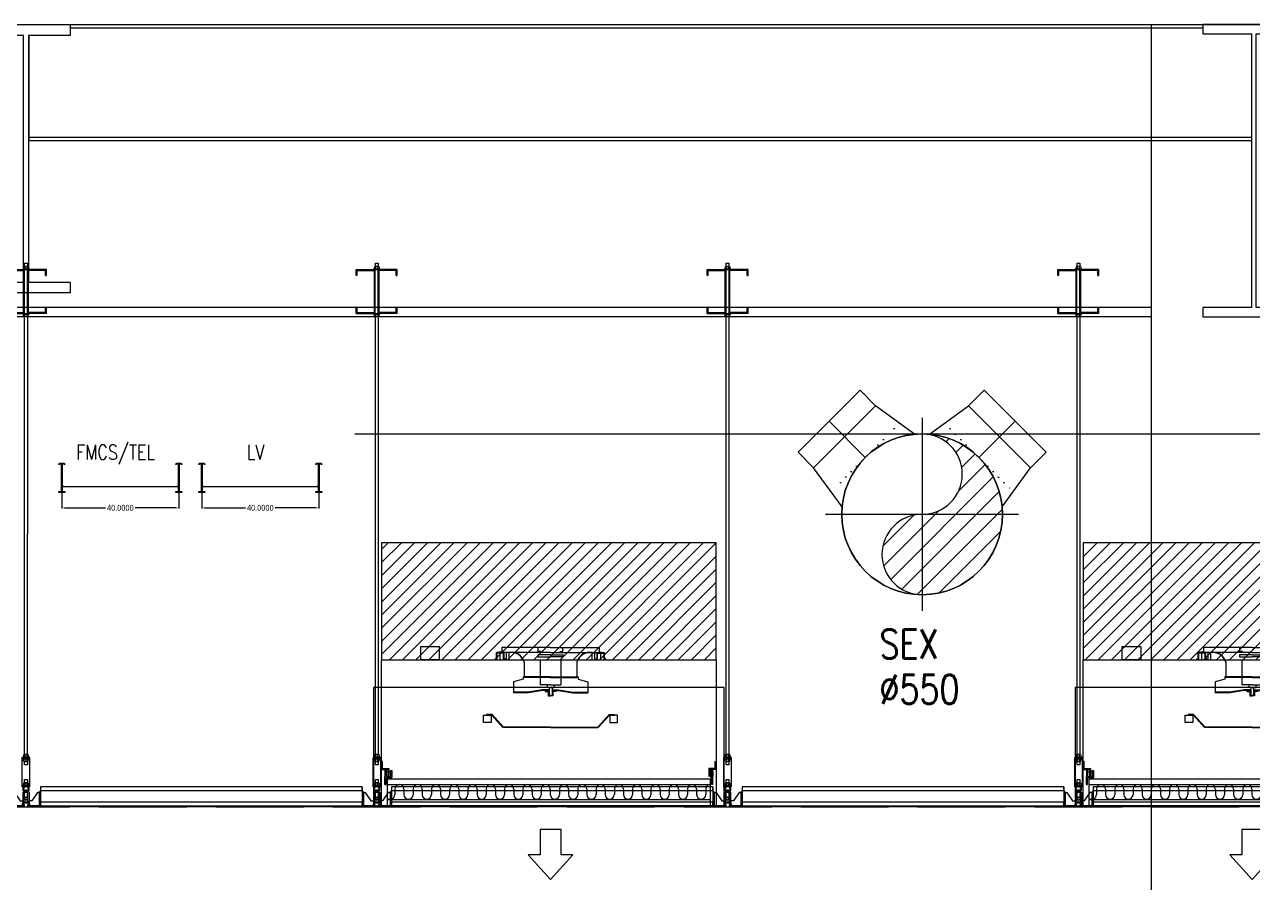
# Model space of a CAD drawing. Extents: x -3080 to 28500, y -1326 to 31609.
# Drawn here: x 6419.5 to 6839.5, y 27059.9 to 27353.3 of the extents above; entities that cross this region are included whole.
import ezdxf
from ezdxf.enums import TextEntityAlignment as Align
from ezdxf.xclip import XClip

# ---------------------------------------------------------------- set-up
doc = ezdxf.new("R2010")
doc.units = 0
doc.header["$LTSCALE"] = 100
doc.header["$XCLIPFRAME"] = 2
for name, pattern in [('188K-SM-07-F10-MECH-CR PIPE-Y2257103$0$AP6A-SM-08-FR1-001-A_AAS 210916$0$CENTER', [50.8, 31.75, -6.35, 6.35, -6.35]), ('188K-SM-07-F10-MECH-CR PIPE-Y2257103$0$AP6A-SM-08-FR1-001-A_AAS 210916$0$DOT', [0.25, 0, -0.25]), ('188K-SM-07-F10-MECH-CR PIPE-Y2257103$0$AP7P1-SM-08-FNN-300-ARCH-A(6.5)-Y2242201$0$AP6B-SM-08-FNN-300-1.5-ARCH(管橋)-Y2221203$0$14P7-Xfa-Sec-D$0$HIDDEN2', [0.1875, 0.125, -0.0625]), ('188K-SM-07-F10-MECH-CR PIPE-Y2257103$0$CENTER2', [1.125, 0.75, -0.125, 0.125, -0.125]), ('188K-SM-07-F10-MECH-CR PIPE-Y2257103$0$X-S-FAB_SL ALL$0$HIDDEN', [0.4, 0.3, -0.1]), ('188K-SM-07-F10-MECH-CR PIPE-Y2257103$0$X-S-FAB_SL ALL$0$Wipeout_Contour', [1, 0, -1])]:
    doc.linetypes.add(name, pattern=pattern)
for name, color, linetype in [('0-xref', 8, 'Continuous'), ('188K-SM-07-F10-MECH-CR PIPE-Y2257103$0$0-CF-AAS-SEX', 3, 'Continuous'), ('188K-SM-07-F10-MECH-CR PIPE-Y2257103$0$0-dim', 7, 'Continuous'), ('188K-SM-07-F10-MECH-CR PIPE-Y2257103$0$0-FFU', 150, 'Continuous'), ('188K-SM-07-F10-MECH-CR PIPE-Y2257103$0$0-FIRE', 1, 'Continuous'), ('188K-SM-07-F10-MECH-CR PIPE-Y2257103$0$0-LV', 6, 'Continuous'), ('188K-SM-07-F10-MECH-CR PIPE-Y2257103$0$0-Y-CCD', 5, 'Continuous'), ('188K-SM-07-F10-MECH-CR PIPE-Y2257103$0$AP6A-SM-08-FR1-001-A_AAS 210916$0$0-Block Center-Line', 1, '188K-SM-07-F10-MECH-CR PIPE-Y2257103$0$AP6A-SM-08-FR1-001-A_AAS 210916$0$CENTER'), ('188K-SM-07-F10-MECH-CR PIPE-Y2257103$0$AP6A-SM-08-FR1-001-A_AAS 210916$0$0-Block Support-Line', 7, '188K-SM-07-F10-MECH-CR PIPE-Y2257103$0$AP6A-SM-08-FR1-001-A_AAS 210916$0$DOT'), ('188K-SM-07-F10-MECH-CR PIPE-Y2257103$0$AP7P1-SM-08-FNN-300-ARCH-A(6.5)-Y2242201$0$AP6B-SM-07-F45-ARCH-CBracing-Y2221203$0$AP6B-SM-08-FNN-320-8-ARCH-Y2221203$0$K-0-Ceil-Hand', 2, 'Continuous'), ('188K-SM-07-F10-MECH-CR PIPE-Y2257103$0$AP7P1-SM-08-FNN-300-ARCH-A(6.5)-Y2242201$0$AP6B-SM-07-F45-ARCH-CBracing-Y2221203$0$AP6B-SM-08-FNN-320-8-ARCH-Y2221203$0$K-A-SEC-150x65x20', 3, 'Continuous'), ('188K-SM-07-F10-MECH-CR PIPE-Y2257103$0$AP7P1-SM-08-FNN-300-ARCH-A(6.5)-Y2242201$0$K-0-Ceiling Grid', 1, 'Continuous'), ('188K-SM-07-F10-MECH-CR PIPE-Y2257103$0$Block Center-Line', 1, '188K-SM-07-F10-MECH-CR PIPE-Y2257103$0$CENTER2'), ('188K-SM-07-F10-MECH-CR PIPE-Y2257103$0$DIM', 3, 'Continuous'), ('188K-SM-07-F10-MECH-CR PIPE-Y2257103$0$UPW_PVDF', 7, 'Continuous'), ('188K-SM-07-F10-MECH-CR PIPE-Y2257103$0$X-S-FAB_SL ALL$0$ASP_1', 1, 'Continuous'), ('188K-SM-07-F10-MECH-CR PIPE-Y2257103$0$X-S-FAB_SL ALL$0$ASP_8', 8, 'Continuous'), ('188K-SM-07-F10-MECH-CR PIPE-Y2257103$0$X-S-FAB_SL ALL$0$BEAM-S', 2, 'Continuous'), ('188K-SM-07-F10-MECH-CR PIPE-Y2257103$0$X-S-FAB_SL ALL$0$Hattch', 7, 'Continuous'), ('188K-SM-07-F10-MECH-CR PIPE-Y2257103$0$X-S-FAB_SL ALL$0$HID(UP)', 5, '188K-SM-07-F10-MECH-CR PIPE-Y2257103$0$X-S-FAB_SL ALL$0$HIDDEN'), ('188K-SM-07-F10-MECH-CR PIPE-Y2257103$0$X-S-FAB_SL ALL$0$S-BEAM', 7, 'Continuous')]:
    doc.layers.add(name, color=color, linetype=linetype)
doc.styles.add('188K-SM-07-F10-MECH-CR PIPE-Y2257103$0$AA-TXT', font='romans.shx', dxfattribs={"bigfont": 'chineset.shx'})
doc.styles.add('188K-SM-07-F10-MECH-CR PIPE-Y2257103$0$Standard', font='', dxfattribs={"width": 0.8})
doc.styles.add('188K-SM-07-F10-MECH-CR PIPE-Y2257103$0$T0', font='simplex.shx', dxfattribs={"width": 0.8, "bigfont": 'chineset.shx'})
doc.styles.get('188K-SM-07-F10-MECH-CR PIPE-Y2257103$0$Standard').set_extended_font_data('Microsoft JhengHei')
doc.dimstyles.new('188K-SM-07-F10-MECH-CR PIPE-Y2257103$0$Standard', dxfattribs={"dimtxt": 0.18, "dimasz": 0.18, "dimexe": 0.18, "dimexo": 0.0625, "dimgap": 0.09, "dimtad": 0, "dimtih": 1, "dimtoh": 1, "dimdec": 4, "dimzin": 0, "dimdsep": 46, "dimtxsty": '188K-SM-07-F10-MECH-CR PIPE-Y2257103$0$Standard', "dimcen": 0.09, "dimadec": 0, "dimazin": 0, "dimtfac": 1, "dimtdec": 4, "dimtofl": 0, "dimtmove": 0, "dimatfit": 3, "dimfxl": 1, "dimtolj": 1, "dimtzin": 0, "dimarcsym": 0})

# ---------------------------------------------------------------- blocks, each defined once
blk = doc.blocks.new('*U1491')
for p, q in [((-150, 375), (-150, 450)), ((-150, 450), (150, 450)), ((150, 375), (150, 450)), ((-175.4, 211.8), (-150, 375)), ((-150, 375), (150, 375)), ((175.4, 211.8), (150, 375))]:
    blk.add_line(p, q)
blk.add_circle((0, 0), 275)
at = {"layer": '188K-SM-07-F10-MECH-CR PIPE-Y2257103$0$AP6A-SM-08-FR1-001-A_AAS 210916$0$0-Block Center-Line'}
blk.add_line((0, 275), (0, 450), dxfattribs=at)
at = {"layer": '188K-SM-07-F10-MECH-CR PIPE-Y2257103$0$AP6A-SM-08-FR1-001-A_AAS 210916$0$0-Block Support-Line'}
blk.add_line((-165.6, 275), (165.6, 275), dxfattribs=at)
blk = doc.blocks.new('*U1492')
for p, q in [((-150, 375), (-150, 450)), ((-150, 450), (150, 450)), ((150, 375), (150, 450)), ((-175.4, 211.8), (-150, 375)), ((-150, 375), (150, 375)), ((175.4, 211.8), (150, 375))]:
    blk.add_line(p, q)
blk.add_circle((0, 0), 275)
at = {"layer": '188K-SM-07-F10-MECH-CR PIPE-Y2257103$0$AP6A-SM-08-FR1-001-A_AAS 210916$0$0-Block Center-Line'}
blk.add_line((0, 275), (0, 450), dxfattribs=at)
at = {"layer": '188K-SM-07-F10-MECH-CR PIPE-Y2257103$0$AP6A-SM-08-FR1-001-A_AAS 210916$0$0-Block Support-Line'}
blk.add_line((-165.6, 275), (165.6, 275), dxfattribs=at)
blk = doc.blocks.new('*U1493')
h = blk.add_hatch()
h.set_pattern_fill('ANSI31', color=256, scale=1.5714, style=0)
h.paths.add_polyline_path([(0, 0, 1), (0, 27.5, 0.414214), (-27.5, 0, 0.414214), (0, -27.5, -1)])
blk.add_circle((0, 0), 27.5)
for centre, start, end in [((0, 13.75), 270, 90), ((0, -13.75), 90, 270)]:
    blk.add_arc(centre, 13.75, start, end)
at = {"layer": '188K-SM-07-F10-MECH-CR PIPE-Y2257103$0$Block Center-Line'}
for p, q in [((0, -33), (0, 33)), ((33, 0), (-33, 0))]:
    blk.add_line(p, q, dxfattribs=at)
blk = doc.blocks.new('188K-SM-07-F10-MECH-CR PIPE-Y2257103$0$X-S-FAB_SL ALL$0$剖面元素_1658_3', base_point=(23061.26, -8263.06))
at = {"color": 254, "linetype": '188K-SM-07-F10-MECH-CR PIPE-Y2257103$0$X-S-FAB_SL ALL$0$Wipeout_Contour', "lineweight": 0, "ltscale": 364502.385616}
blk.add_wipeout([(29096.26, -7337.36), (29866.26, -7337.36), (29866.26, -7280.16), (29482.21, -7280.16), (29482.21, -7328.66), (29496.41, -7328.66), (29496.41, -7332.36), (29466.11, -7332.36), (29466.11, -7328.66), (29480.31, -7328.66), (29480.31, -7280.16), (29096.26, -7280.16)], dxfattribs=at).dxf.layer = '188K-SM-07-F10-MECH-CR PIPE-Y2257103$0$X-S-FAB_SL ALL$0$Hattch'
at = {"color": 254, "linetype": '188K-SM-07-F10-MECH-CR PIPE-Y2257103$0$X-S-FAB_SL ALL$0$Wipeout_Contour', "lineweight": 0, "ltscale": 121524.584682}
blk.add_wipeout([(29096.26, -7340.56), (29866.26, -7340.56), (29866.26, -7337.36), (29096.26, -7337.36)], dxfattribs=at).dxf.layer = '188K-SM-07-F10-MECH-CR PIPE-Y2257103$0$X-S-FAB_SL ALL$0$Hattch'
at = {"layer": '188K-SM-07-F10-MECH-CR PIPE-Y2257103$0$X-S-FAB_SL ALL$0$S-BEAM', "color": 8, "lineweight": 0}
for p, q in [((29866.26, -7337.36), (29096.26, -7337.36)), ((29866.26, -7340.56), (29096.26, -7340.56))]:
    blk.add_line(p, q, dxfattribs=at)
blk = doc.blocks.new('188K-SM-07-F10-MECH-CR PIPE-Y2257103$0$X-S-FAB_SL ALL$0$A$C2e9ab586')
at = {"layer": '188K-SM-07-F10-MECH-CR PIPE-Y2257103$0$X-S-FAB_SL ALL$0$S-BEAM', "lineweight": 0}
blk.add_blockref('188K-SM-07-F10-MECH-CR PIPE-Y2257103$0$X-S-FAB_SL ALL$0$剖面元素_1658_3', (-28106.39, 285), dxfattribs=at)
at = {"color": 254, "linetype": '188K-SM-07-F10-MECH-CR PIPE-Y2257103$0$X-S-FAB_SL ALL$0$Wipeout_Contour', "lineweight": 0, "ltscale": 122241.547547}
blk.add_wipeout([(-21671.24, 1307.5), (-21671.24, 1306.4), (-21283.89, 1306.4), (-21283.89, 1307.5)], dxfattribs=at).dxf.layer = '188K-SM-07-F10-MECH-CR PIPE-Y2257103$0$X-S-FAB_SL ALL$0$Hattch'
at = {"color": 254, "linetype": '188K-SM-07-F10-MECH-CR PIPE-Y2257103$0$X-S-FAB_SL ALL$0$Wipeout_Contour', "lineweight": 0, "ltscale": 244508.317445}
blk.add_wipeout([(-21685.44, 1269), (-21267.34, 1269), (-21267.34, 1304.3), (-21283.89, 1304.3), (-21283.89, 1306.4), (-21671.24, 1306.4), (-21671.24, 1303.8), (-21685.44, 1303.8)], dxfattribs=at).dxf.layer = '188K-SM-07-F10-MECH-CR PIPE-Y2257103$0$X-S-FAB_SL ALL$0$Hattch'
at = {"layer": '188K-SM-07-F10-MECH-CR PIPE-Y2257103$0$X-S-FAB_SL ALL$0$S-BEAM', "color": 8, "lineweight": 0}
blk.add_line((-21671.24, 1306.4), (-21283.89, 1306.4), dxfattribs=at)
at = {"color": 254, "linetype": '188K-SM-07-F10-MECH-CR PIPE-Y2257103$0$X-S-FAB_SL ALL$0$Wipeout_Contour', "lineweight": 0, "ltscale": 122282.717967}
blk.add_wipeout([(-21685.44, 1267.9), (-21267.34, 1267.9), (-21267.34, 1269), (-21685.44, 1269)], dxfattribs=at).dxf.layer = '188K-SM-07-F10-MECH-CR PIPE-Y2257103$0$X-S-FAB_SL ALL$0$Hattch'
at = {"layer": '188K-SM-07-F10-MECH-CR PIPE-Y2257103$0$X-S-FAB_SL ALL$0$S-BEAM', "color": 8, "lineweight": 0}
for p, q in [((-21685.44, 1269), (-21267.34, 1269)), ((-21685.44, 1267.9), (-21267.34, 1267.9))]:
    blk.add_line(p, q, dxfattribs=at)
blk = doc.blocks.new('188K-SM-07-F10-MECH-CR PIPE-Y2257103$0$X-S-FAB_SL ALL')
at = {"layer": '188K-SM-07-F10-MECH-CR PIPE-Y2257103$0$X-S-FAB_SL ALL$0$ASP_1'}
blk.add_blockref('188K-SM-07-F10-MECH-CR PIPE-Y2257103$0$X-S-FAB_SL ALL$0$A$C2e9ab586', (23632.864, -73288.977), dxfattribs=at)
blk.add_line((-2728.521, -71981.477), (19076.479, -71981.477), dxfattribs=at)
at = {"layer": '188K-SM-07-F10-MECH-CR PIPE-Y2257103$0$X-S-FAB_SL ALL$0$ASP_8'}
blk.add_line((2331.479, -72848.977), (2331.479, -71981.477), dxfattribs=at)
at = {"layer": '188K-SM-07-F10-MECH-CR PIPE-Y2257103$0$X-S-FAB_SL ALL$0$BEAM-S'}
for points in [[(1931.329, -71985.177), (1931.329, -71981.477), (1961.629, -71981.477), (1961.629, -71985.177), (1947.329, -71985.177), (1947.329, -72069.577), (1961.629, -72069.577), (1961.629, -72073.277), (1931.329, -72073.277), (1931.329, -72069.577), (1945.629, -72069.577), (1945.629, -71985.177)], [(2367.329, -71984.677), (2383.979, -71984.677), (2383.979, -71981.477), (2348.979, -71981.477), (2348.979, -71984.677), (2365.629, -71984.677), (2365.629, -72078.277), (2348.979, -72078.277), (2348.979, -72081.477), (2383.979, -72081.477), (2383.979, -72078.277), (2367.329, -72078.277)]]:
    blk.add_lwpolyline(points, close=True, dxfattribs=at)
at = {"layer": '188K-SM-07-F10-MECH-CR PIPE-Y2257103$0$X-S-FAB_SL ALL$0$HID(UP)', "linetype": '188K-SM-07-F10-MECH-CR PIPE-Y2257103$0$X-S-FAB_SL ALL$0$HIDDEN'}
blk.add_line((-2628.521, -72248.977), (19076.479, -72248.977), dxfattribs=at)
blk = doc.blocks.new('188K-SM-07-F10-MECH-CR PIPE-Y2257103$0$AP6A-SM-08-FNN-320-A(5)-ARCH-L201201$0$HFFU-22')
at = {"layer": '188K-SM-07-F10-MECH-CR PIPE-Y2257103$0$0-FFU', "color": 8}
for p, q in [((420.8, 502.8), (420.8, 524.8)), ((605.8, 524.8), (420.8, 524.8)), ((422.8, 500.8), (422.8, 522.8)), ((444.8, 522.8), (422.8, 522.8)), ((439.6, 526), (430.6, 526)), ((430.6, 526), (430.6, 524.8)), ((433.8, 500.8), (433.8, 524.8)), ((439.6, 541.8), (439.6, 526)), ((605.8, 541.8), (439.6, 541.8)), ((444.8, 500.8), (444.8, 522.8)), ((446.8, 502.8), (446.8, 524.8)), ((454.8, 500.8), (454.8, 524.8)), ((463.8, 500.8), (463.8, 524.8)), ((605.8, 517), (562.6, 517)), ((562.6, 517), (562.6, 510)), ((562.6, 510), (605.8, 510)), ((563.6, 528), (563.6, 541.8)), ((572.6, 528), (563.6, 528)), ((572.6, 524.8), (572.6, 528)), ((605.8, 541.8), (772.1, 541.8)), ((605.8, 524.8), (790.8, 524.8)), ((605.8, 517), (649.1, 517)), ((649.1, 510), (605.8, 510)), ((639.1, 528), (648.1, 528)), ((639.1, 524.8), (639.1, 528)), ((648.1, 528), (648.1, 541.8)), ((649.1, 517), (649.1, 510)), ((747.8, 500.8), (747.8, 524.8)), ((756.8, 500.8), (756.8, 524.8)), ((764.8, 502.8), (764.8, 524.8)), ((766.8, 500.8), (766.8, 522.8)), ((766.8, 522.8), (788.8, 522.8)), ((772.1, 541.8), (772.1, 526)), ((772.1, 526), (781.1, 526)), ((777.8, 500.8), (777.8, 524.8)), ((781.1, 526), (781.1, 524.8)), ((788.8, 500.8), (788.8, 522.8)), ((790.8, 502.8), (790.8, 524.8)), ((416.8, 500.8), (416.8, 502.8)), ((416.8, 502.8), (420.8, 502.8)), ((450.8, 502.8), (446.8, 502.8)), ((450.8, 500.8), (450.8, 502.8)), ((515.8, 492.2), (515.8, 438.8)), ((695.8, 492.2), (695.8, 438.8)), ((760.8, 500.8), (760.8, 502.8)), ((760.8, 502.8), (764.8, 502.8)), ((794.8, 502.8), (790.8, 502.8)), ((794.8, 500.8), (794.8, 502.8)), ((511.8, 432.8), (478.8, 423.8)), ((511.8, 440.8), (511.8, 432.8)), ((605.8, 440.8), (511.8, 440.8)), ((605.8, 438.8), (515.8, 438.8)), ((605.8, 440.8), (699.8, 440.8)), ((605.8, 438.8), (695.8, 438.8)), ((699.8, 440.8), (699.8, 432.8)), ((699.8, 432.8), (732.8, 423.8))]:
    blk.add_line(p, q, dxfattribs=at)
at = {"layer": '188K-SM-07-F10-MECH-CR PIPE-Y2257103$0$0-FFU'}
for p, q in [((570.8, 500.8), (570.8, 413.8)), ((640.8, 500.8), (640.8, 413.8)), ((478.8, 423.8), (478.8, 386.8)), ((732.8, 423.8), (732.8, 386.8)), ((529.8, 388.8), (478.8, 388.8)), ((529.8, 386.8), (478.8, 386.8)), ((577.8, 396.8), (529.8, 388.8)), ((578.2, 394.8), (530.2, 386.8)), ((605.8, 413.8), (570.8, 413.8)), ((600.8, 396.8), (577.8, 396.8)), ((600.8, 394.8), (577.8, 394.8)), ((587.6, 394.8), (587.6, 391)), ((587.6, 391), (597.6, 391)), ((593.8, 413.8), (593.8, 404.8)), ((605.8, 404.8), (593.8, 404.8)), ((597.6, 391), (597.6, 376)), ((600.8, 404.8), (600.8, 378)), ((605.8, 413.8), (640.8, 413.8)), ((605.8, 404.8), (617.8, 404.8)), ((610.8, 404.8), (610.8, 378)), ((610.8, 396.8), (633.8, 396.8)), ((610.8, 394.8), (633.8, 394.8)), ((624.1, 391), (614.1, 391)), ((614.1, 391), (614.1, 376)), ((617.8, 413.8), (617.8, 404.8)), ((624.1, 394.8), (624.1, 391)), ((633.5, 394.8), (681.5, 386.8)), ((633.8, 396.8), (681.8, 388.8)), ((681.8, 388.8), (732.8, 388.8)), ((681.8, 386.8), (732.8, 386.8)), ((597.6, 378), (605.8, 378)), ((597.6, 376), (605.8, 376)), ((614.1, 378), (605.8, 378)), ((614.1, 376), (605.8, 376)), ((405.6, 312.7), (386.6, 312.7)), ((404.7, 310.7), (386.6, 310.7)), ((443.1, 268.3), (404.7, 310.7)), ((444.6, 269.7), (405.6, 312.7)), ((767.1, 269.7), (806.1, 312.7)), ((768.5, 268.3), (806.9, 310.7)), ((806.1, 312.7), (825.1, 312.7)), ((806.9, 310.7), (825.1, 310.7)), ((605.8, 269.7), (444.6, 269.7)), ((605.8, 267.7), (444.6, 267.7)), ((605.8, 269.7), (767.1, 269.7)), ((605.8, 267.7), (767.1, 267.7)), ((27.5, 151.7), (27.5, 124.3)), ((31.4, 151.7), (27.5, 151.7)), ((31.4, 128.2), (31.4, 151.7)), ((31.4, 128.2), (52.8, 128.2)), ((52.8, 128.2), (52.8, 100.8)), ((1168.6, 128.2), (1147.2, 128.2)), ((1147.2, 128.2), (1147.2, 100.8)), ((1168.6, 151.7), (1172.5, 151.7)), ((1168.6, 128.2), (1168.6, 151.7)), ((1172.5, 151.7), (1172.5, 124.3)), ((27.5, 124.3), (48.8, 124.3)), ((39.1, 120.4), (43, 120.4)), ((39.1, 120.4), (39.1, 100.8)), ((39.1, 73.4), (39.1, 100.8)), ((43, 120.4), (43, 100.8)), ((43, 116.5), (48.8, 116.5)), ((43, 100.8), (58.6, 100.8)), ((43, 73.4), (43, 96.9)), ((43, 96.9), (62.5, 96.9)), ((47.1, 93), (1152.9, 93)), ((47.1, 93), (47.1, 0)), ((48.8, 124.3), (48.8, 100.8)), ((52.8, 116.5), (58.6, 116.5)), ((58.6, 120.4), (58.6, 100.8)), ((58.6, 120.4), (62.5, 120.4)), ((62.5, 120.4), (62.5, 96.9)), ((1147.2, 116.5), (1156.4, 116.5)), ((1172.5, 124.3), (1151.2, 124.3)), ((1151.2, 124.3), (1151.2, 100.8)), ((1157, 116.5), (1151.2, 116.5)), ((1156.4, 120.4), (1152.5, 120.4)), ((1152.5, 120.4), (1152.5, 96.9)), ((1157, 96.9), (1152.5, 96.9)), ((1152.9, 0), (1152.9, 93)), ((1156.4, 120.4), (1156.4, 100.8)), ((1157, 100.8), (1156.4, 100.8)), ((1160.9, 120.4), (1157, 120.4)), ((1157, 120.4), (1157, 100.8)), ((1157, 73.4), (1157, 96.9)), ((1160.9, 120.4), (1160.9, 100.8)), ((1160.9, 73.4), (1160.9, 100.8)), ((39.1, 73.4), (43, 73.4)), ((47.1, 73), (1152.9, 73)), ((73, 57.4), (73, 38.4)), ((104.3, 57.4), (104.3, 38.4)), ((135.6, 57.4), (135.6, 38.4)), ((166.9, 57.4), (166.9, 38.4)), ((198.2, 57.4), (198.2, 38.4)), ((229.5, 57.4), (229.5, 38.4)), ((260.7, 57.4), (260.7, 38.4)), ((292, 57.4), (292, 38.4)), ((323.3, 57.4), (323.3, 38.4)), ((354.6, 57.4), (354.6, 38.4)), ((385.9, 57.4), (385.9, 38.4)), ((417.2, 57.4), (417.2, 38.4)), ((448.5, 57.4), (448.5, 38.4)), ((479.8, 57.4), (479.8, 38.4)), ((511.1, 57.4), (511.1, 38.4)), ((542.4, 57.4), (542.4, 38.4)), ((573.7, 57.4), (573.7, 38.4)), ((604.9, 57.4), (604.9, 38.4)), ((636.2, 57.4), (636.2, 38.4)), ((667.5, 57.4), (667.5, 38.4)), ((698.8, 57.4), (698.8, 38.4)), ((730.1, 57.4), (730.1, 38.4)), ((761.4, 57.4), (761.4, 38.4)), ((792.7, 57.4), (792.7, 38.4)), ((824, 57.4), (824, 38.4)), ((855.3, 57.4), (855.3, 38.4)), ((886.6, 57.4), (886.6, 38.4)), ((917.9, 57.4), (917.9, 38.4)), ((949.1, 57.4), (949.1, 38.4)), ((980.4, 57.4), (980.4, 38.4)), ((1011.7, 57.4), (1011.7, 38.4)), ((1043, 57.4), (1043, 38.4)), ((1074.3, 57.4), (1074.3, 38.4)), ((1105.6, 57.4), (1105.6, 38.4)), ((1136.9, 57.4), (1136.9, 38.4)), ((1160.9, 73.4), (1157, 73.4)), ((47.1, 22.3), (1152.9, 22.3))]:
    blk.add_line(p, q, dxfattribs=at)
at = {"layer": '188K-SM-07-F10-MECH-CR PIPE-Y2257103$0$0-FFU', "color": 8}
blk.add_lwpolyline([(224.4, 544.8), (224.4, 499.8), (161.6, 499.8), (161.6, 544.8)], close=True, dxfattribs=at)
at = {"layer": '188K-SM-07-F10-MECH-CR PIPE-Y2257103$0$0-FFU'}
for points in [[(27.5, 500), (1172.5, 500), (1172.5, 0), (27.5, 0)], [(402.6, 309.7), (402.6, 284.7), (376.6, 284.7), (376.6, 309.7)], [(809.1, 309.7), (809.1, 284.7), (835.1, 284.7), (835.1, 309.7)]]:
    blk.add_lwpolyline(points, close=True, dxfattribs=at)
at = {"layer": '188K-SM-07-F10-MECH-CR PIPE-Y2257103$0$0-FFU', "flags": 128}
blk.add_lwpolyline([(641.8, -167.5), (641.8, -80.6), (569.9, -80.6), (569.9, -167.5), (529.2, -167.5), (605.8, -252), (682.5, -167.5)], close=True, dxfattribs=at)
at = {"layer": '188K-SM-07-F10-MECH-CR PIPE-Y2257103$0$0-FFU', "color": 8}
for centre, start, end in [((471.5, 479.2), 16.4345, 99.5429), ((471.5, 478.2), 16.4345, 99.5429), ((740.2, 479.2), 80.4571, 163.5655), ((740.2, 478.2), 80.4571, 163.5655)]:
    blk.add_arc(centre, 46.2, start, end, dxfattribs=at)
at = {"layer": '188K-SM-07-F10-MECH-CR PIPE-Y2257103$0$0-FFU'}
for centre, start, end in [((88.6, 57.4), 0, 180), ((151.2, 57.4), 0, 180), ((213.8, 57.4), 0, 180), ((276.4, 57.4), 0, 180), ((339, 57.4), 0, 180), ((401.6, 57.4), 0, 180), ((464.1, 57.4), 0, 180), ((526.7, 57.4), 0, 180), ((589.3, 57.4), 0, 180), ((651.9, 57.4), 0, 180), ((714.5, 57.4), 0, 180), ((777, 57.4), 0, 180), ((839.6, 57.4), 0, 180), ((902.2, 57.4), 0, 180), ((964.8, 57.4), 0, 180), ((1027.4, 57.4), 0, 180), ((1090, 57.4), 0, 180), ((1152.5, 57.4), 88.5026, 180), ((57.4, 38.4), 228.8502, 0), ((119.9, 38.4), 180, 0), ((182.5, 38.4), 180, 0), ((245.1, 38.4), 180, 0), ((307.7, 38.4), 180, 0), ((370.3, 38.4), 180, 0), ((432.8, 38.4), 180, 0), ((495.4, 38.4), 180, 0), ((558, 38.4), 180, 0), ((620.6, 38.4), 180, 0), ((683.2, 38.4), 180, 0), ((745.8, 38.4), 180, 0), ((808.3, 38.4), 180, 0), ((870.9, 38.4), 180, 0), ((933.5, 38.4), 180, 0), ((996.1, 38.4), 180, 0), ((1058.7, 38.4), 180, 0), ((1121.2, 38.4), 180, 0)]:
    blk.add_arc(centre, 15.6, start, end, dxfattribs=at)
at = {"layer": 'DefPoints'}
blk.add_lwpolyline([(0, 0), (1200, 0), (1200, 405), (0, 405)], close=True, dxfattribs=at)
blk = doc.blocks.new('188K-SM-07-F10-MECH-CR PIPE-Y2257103$0$A$C5898b841')
h = blk.add_hatch()
h.set_pattern_fill('ANSI31', color=256)
h.paths.add_polyline_path([(-58.39, 50), (56.11, 50), (56.11, 90), (-58.39, 90)])
blk.add_lwpolyline([(-58.39, 50), (56.11, 50), (56.11, 90), (-58.39, 90)], close=True)
at = {"layer": '188K-SM-07-F10-MECH-CR PIPE-Y2257103$0$0-FFU', "xscale": 0.1, "yscale": 0.1, "zscale": 0.1}
blk.add_blockref('188K-SM-07-F10-MECH-CR PIPE-Y2257103$0$AP6A-SM-08-FNN-320-A(5)-ARCH-L201201$0$HFFU-22', (-61.14, 0), dxfattribs=at)
blk = doc.blocks.new('188K-SM-07-F10-MECH-CR PIPE-Y2257103$0$AP7P1-SM-08-FNN-300-ARCH-A(6.5)-Y2242201$0$Ceil-4T')
for p, q in [((0.45, 5.1), (0, 5.1)), ((0, 5.1), (0, 0)), ((0.45, 4.8), (0.45, 5.1)), ((0.45, 4.8), (0.45, 0.33)), ((0.45, 4.8), (1.05, 4.8)), ((1.05, 4.8), (3, 2.05)), ((3.95, 4.8), (3.95, 0.3)), ((4.3, 5.1), (4.25, 5.1)), ((5.75, 5.1), (5.7, 5.1)), ((6.05, 4.8), (6.05, 0.3)), ((8.95, 4.8), (7, 2.05)), ((9.55, 4.8), (8.95, 4.8)), ((9.55, 5.1), (10, 5.1)), ((9.55, 4.8), (9.55, 5.1)), ((9.55, 4.8), (9.55, 0.28)), ((10, 5.1), (10, 0)), ((2.2, 0.33), (0, 0.33)), ((0, 0.25), (2.2, 0.25)), ((2.2, 0), (0, 0)), ((0.6, 0.33), (2.2, 0.33)), ((3, 2.05), (3.95, 2.05)), ((3.95, 1.55), (3.75, 0.88)), ((3.75, 0.88), (3.95, 0.88)), ((3.75, 0.88), (3.75, 0.25)), ((3.95, 0.88), (3.95, 1.55)), ((3.95, 0.88), (3.95, 0.45)), ((7, 2.05), (6.05, 2.05)), ((6.05, 1.55), (6.25, 0.88)), ((6.05, 0.88), (6.05, 1.55)), ((6.25, 0.88), (6.05, 0.88)), ((6.05, 0.88), (6.05, 0.45)), ((6.25, 0.88), (6.25, 0.25)), ((7.8, 0.33), (10, 0.33)), ((10, 0.25), (7.8, 0.25)), ((10, 0), (7.8, 0))]:
    blk.add_line(p, q)
for points in [[(5.58, 0.1), (5.54, 0.1, -0.414214), (5.5, 0.14), (5.5, 0.58, -0.414214), (5.52, 0.6), (5.82, 0.6, 0.414214), (5.84, 0.62), (5.84, 1.2, 0.414214), (5.74, 1.3), (4.26, 1.3, 0.414214), (4.16, 1.2), (4.16, 0.62, 0.414214), (4.18, 0.6), (4.48, 0.6, -0.414214), (4.5, 0.58), (4.5, 0.14, -0.414214), (4.46, 0.1), (4.42, 0.1, 0.414214), (4.4, 0.08), (4.4, 0.04, -0.414214), (4.36, 0), (2.24, 0, -0.414214), (2.2, 0.04), (2.2, 0.25), (2.2, 0.28, -0.414214), (2.25, 0.33), (2.27, 0.33, -0.414214), (2.32, 0.28), (2.32, 0.27, 0.414214), (2.34, 0.25), (3.87, 0.25, 0.414214), (3.97, 0.35), (3.97, 1.48, -0.414214), (3.99, 1.5), (4.2, 1.5, 0.414214), (4.3, 1.6), (4.3, 5.4, 0.414214), (4.2, 5.5), (3.96, 5.5, -0.414214), (3.94, 5.52), (3.94, 6.76, -0.414214), (3.98, 6.8), (4.46, 6.8, -0.414214), (4.5, 6.76), (4.5, 6.42, -0.414214), (4.48, 6.4), (4.18, 6.4, 0.414214), (4.16, 6.38), (4.16, 5.8, 0.414214), (4.26, 5.7), (5.74, 5.7, 0.414214), (5.84, 5.8), (5.84, 6.38, 0.414214), (5.82, 6.4), (5.52, 6.4, -0.414214), (5.5, 6.42), (5.5, 6.76, -0.414214), (5.54, 6.8), (6.02, 6.8, -0.414214), (6.06, 6.76), (6.06, 5.52, -0.414214), (6.04, 5.5), (5.8, 5.5, 0.414214), (5.7, 5.4), (5.7, 1.6, 0.414214), (5.8, 1.5), (6.01, 1.5, -0.414214), (6.03, 1.48), (6.03, 0.35, 0.414214), (6.13, 0.25), (7.66, 0.25, 0.414214), (7.68, 0.27), (7.68, 0.28, -0.414214), (7.73, 0.33), (7.75, 0.33, -0.414214), (7.8, 0.28), (7.8, 0.25), (7.8, 0.04, -0.414214), (7.76, 0), (5.64, 0, -0.414214), (5.6, 0.04), (5.6, 0.08, 0.414214)], [(4.52, 5.5, 0.414214), (4.42, 5.4), (4.42, 5.2, 0.414214), (4.52, 5.1), (5.48, 5.1, 0.414214), (5.58, 5.2), (5.58, 5.4, 0.414214), (5.48, 5.5)], [(5.58, 3.24, -0.684718), (5.41, 3.17, 0.441058), (4.59, 3.17, -0.684718), (4.42, 3.24), (4.42, 4.38), (4.42, 4.8, -0.414214), (4.52, 4.9), (5.48, 4.9, -0.414214), (5.58, 4.8), (5.58, 4.38)], [(5, 1.5), (5.48, 1.5, 0.414214), (5.58, 1.6), (5.58, 2.36, 0.684718), (5.41, 2.43, -0.441058), (4.59, 2.43, 0.684718), (4.42, 2.36), (4.42, 1.6, 0.414214), (4.52, 1.5)]]:
    blk.add_lwpolyline(points, format="xyb", close=True)
blk.add_circle((5, 2.8), 0.375)
for centre, radius, start, end in [((4.25, 4.8), 0.3, 90, 180), ((5.75, 4.8), 0.3, 0, 90), ((3.75, 0.45), 0.2, 270, 0), ((6.25, 0.45), 0.2, 180, 270)]:
    blk.add_arc(centre, radius, start, end)
for p in [(4.54, 5.1), (4.56, 4.9), (4.58, 5.1), (2.2, 0), (2.2, 0), (2.2, 0), (2.2, 0), (2.2, 0), (2.2, 0), (2.2, 0), (2.2, 0), (2.2, 0), (2.2, 0), (2.2, 0), (2.2, 0), (2.2, 0), (2.2, 0), (2.2, 0), (2.2, 0), (2.2, 0), (3.95, 0.35), (3.97, 0.41), (4.16, 0.64), (5.84, 0.65), (5.85, 0.67), (6.03, 0.41), (6.05, 0.35), (7.8, 0)]:
    blk.add_point(p)
blk = doc.blocks.new('188K-SM-07-F10-MECH-CR PIPE-Y2257103$0$AP7P1-SM-08-FNN-300-ARCH-A(6.5)-Y2242201$0$AP6B-SM-07-F45-ARCH-CBracing-Y2221203$0$AP6B-SM-08-FNN-320-8-ARCH-Y2221203$0$Cap-3')
for p, q in [((-8, 2.8), (-11, 2)), ((-11, 2), (-11, 0)), ((-11, 2), (11, 2)), ((-11, 0), (11, 0)), ((-8, 9.2), (-8, 2.8)), ((0, 10), (-6, 10)), ((-4, 9.2), (-4, 2.8)), ((6, 10), (0, 10)), ((4, 2.8), (4, 9.2)), ((8, 9.2), (8, 2.8)), ((8, 2.8), (11, 2)), ((11, 2), (11, 0))]:
    blk.add_line(p, q)
for centre, radius, start, end in [((-6, 7.1), 2.9, 46.3972, 133.6028), ((-6, 4.9), 2.9, 226.3972, 313.6028), ((0, -0.4), 10.4, 67.3801, 112.6199), ((0, 12.4), 10.4, 247.3801, 292.6199), ((6, 7.1), 2.9, 46.3972, 133.6028), ((6, 4.9), 2.9, 226.3972, 313.6028)]:
    blk.add_arc(centre, radius, start, end)
blk = doc.blocks.new('188K-SM-07-F10-MECH-CR PIPE-Y2257103$0$AP7P1-SM-08-FNN-300-ARCH-A(6.5)-Y2242201$0$AP6B-SM-07-F45-ARCH-CBracing-Y2221203$0$AP6B-SM-08-FNN-320-8-ARCH-Y2221203$0$Sec-2LC150x65')
for p, q in [((2, 7), (0, 7)), ((0, 7, 0), (0, 0.5, 0)), ((2, 6.68), (0.32, 6.68)), ((0.32, 6.68, 0), (0.32, 0.82, 0)), ((15, 7), (13, 7)), ((14.68, 6.68), (13, 6.68)), ((14.68, 6.68, 0), (14.68, 0.82, 0)), ((15, 7, 0), (15, 0.5, 0)), ((15, 0.5), (0, 0.5)), ((14.68, 0.82), (0.32, 0.82)), ((15, -0.5), (0, -0.5)), ((0, -7, 0), (0, -0.5, 0)), ((14.68, -0.82), (0.32, -0.82)), ((0.32, -6.68, 0), (0.32, -0.82, 0)), ((14.68, -6.68, 0), (14.68, -0.82, 0)), ((15, -7, 0), (15, -0.5, 0)), ((2, -7), (0, -7)), ((2, -6.68), (0.32, -6.68)), ((14.68, -6.68), (13, -6.68)), ((15, -7), (13, -7))]:
    blk.add_line(p, q)
at = {"elevation": 0}
for points in [[(0, 7), (0, 0.5)], [(2, 6.68), (2, 7)], [(13, 6.68), (13, 7)], [(0, -7), (0, -0.5)], [(2, -6.68), (2, -7)], [(13, -6.68), (13, -7)]]:
    blk.add_lwpolyline(points, dxfattribs=at)
blk = doc.blocks.new('188K-SM-07-F10-MECH-CR PIPE-Y2257103$0$AP7P1-SM-08-FNN-300-ARCH-A(6.5)-Y2242201$0$cg-1')
blk.add_lwpolyline([(0, 68), (0, 0), (1100, 0), (1100, 2.8), (0, 2.8), (0, 15.2), (1100, 15.2), (1100, 55.7), (0, 55.7), (0, 68), (1100, 68), (1100, 0)])
blk = doc.blocks.new('188K-SM-07-F10-MECH-CR PIPE-Y2257103$0$A$C101bd692')
at = {"layer": '188K-SM-07-F10-MECH-CR PIPE-Y2257103$0$AP7P1-SM-08-FNN-300-ARCH-A(6.5)-Y2242201$0$AP6B-SM-07-F45-ARCH-CBracing-Y2221203$0$AP6B-SM-08-FNN-320-8-ARCH-Y2221203$0$K-0-Ceil-Hand', "elevation": 0}
blk.add_lwpolyline([(60.48, 187.2), (59.53, 187.2), (59.53, 188.4), (60.48, 188.4)], close=True, dxfattribs=at)
at = {"layer": '188K-SM-07-F10-MECH-CR PIPE-Y2257103$0$AP7P1-SM-08-FNN-300-ARCH-A(6.5)-Y2242201$0$AP6B-SM-07-F45-ARCH-CBracing-Y2221203$0$AP6B-SM-08-FNN-320-8-ARCH-Y2221203$0$K-0-Ceil-Hand'}
for points in [[(60.48, 171.2), (60.47, 20.3), (59.52, 20.3), (59.52, 171.2)], [(58.75, 19), (61.25, 19)], [(59.52, 16.8), (59.52, 18), (60.48, 18), (60.48, 16.8), (59.52, 16.8)], [(59.52, 18), (60.48, 18)], [(60.48, 16.8), (59.52, 16.8)], [(61.25, 9.6), (58.75, 9.6)]]:
    blk.add_lwpolyline(points, dxfattribs=at)
for points in [[(58.75, 19.3), (61.25, 19.3), (61.25, 9.3), (58.75, 9.3)], [(60.48, 10.6), (59.52, 10.6), (59.52, 11.8), (60.48, 11.8)]]:
    blk.add_lwpolyline(points, close=True, dxfattribs=at)
at = {"layer": '188K-SM-07-F10-MECH-CR PIPE-Y2257103$0$AP7P1-SM-08-FNN-300-ARCH-A(6.5)-Y2242201$0$AP6B-SM-07-F45-ARCH-CBracing-Y2221203$0$AP6B-SM-08-FNN-320-8-ARCH-Y2221203$0$K-0-Ceil-Hand', "xscale": 0.09999999999854492, "yscale": 0.09999999999854492, "zscale": 0.09999999999854492}
for p in [(60, 186.2), (60, 19.3), (60, 19.3), (60, 9.63), (60, 9.6)]:
    blk.add_blockref('188K-SM-07-F10-MECH-CR PIPE-Y2257103$0$AP7P1-SM-08-FNN-300-ARCH-A(6.5)-Y2242201$0$AP6B-SM-07-F45-ARCH-CBracing-Y2221203$0$AP6B-SM-08-FNN-320-8-ARCH-Y2221203$0$Cap-3', p, dxfattribs=at)
at = {"layer": '188K-SM-07-F10-MECH-CR PIPE-Y2257103$0$AP7P1-SM-08-FNN-300-ARCH-A(6.5)-Y2242201$0$AP6B-SM-07-F45-ARCH-CBracing-Y2221203$0$AP6B-SM-08-FNN-320-8-ARCH-Y2221203$0$K-0-Ceil-Hand', "yscale": 0.09999999999854484, "rotation": 180}
for p, xscale, zscale in [((60, 171.2), -0.09999999999854484, 0.1), ((60, 19), 0.09999999999854484, 0.09999999999854484), ((60, 19), 0.09999999999854484, 0.09999999999854484)]:
    blk.add_blockref('188K-SM-07-F10-MECH-CR PIPE-Y2257103$0$AP7P1-SM-08-FNN-300-ARCH-A(6.5)-Y2242201$0$AP6B-SM-07-F45-ARCH-CBracing-Y2221203$0$AP6B-SM-08-FNN-320-8-ARCH-Y2221203$0$Cap-3', p, dxfattribs=dict(at, xscale=xscale, zscale=zscale))
at = {"layer": '188K-SM-07-F10-MECH-CR PIPE-Y2257103$0$AP7P1-SM-08-FNN-300-ARCH-A(6.5)-Y2242201$0$AP6B-SM-07-F45-ARCH-CBracing-Y2221203$0$AP6B-SM-08-FNN-320-8-ARCH-Y2221203$0$K-A-SEC-150x65x20', "rotation": 270}
blk.add_blockref('188K-SM-07-F10-MECH-CR PIPE-Y2257103$0$AP7P1-SM-08-FNN-300-ARCH-A(6.5)-Y2242201$0$AP6B-SM-07-F45-ARCH-CBracing-Y2221203$0$AP6B-SM-08-FNN-320-8-ARCH-Y2221203$0$Sec-2LC150x65', (60, 186.2), dxfattribs=at)
at = {"layer": '188K-SM-07-F10-MECH-CR PIPE-Y2257103$0$AP7P1-SM-08-FNN-300-ARCH-A(6.5)-Y2242201$0$K-0-Ceiling Grid', "xscale": -0.09999999999854481, "yscale": 0.09999999999854481, "zscale": 0.09999999999854481}
blk.add_blockref('188K-SM-07-F10-MECH-CR PIPE-Y2257103$0$AP7P1-SM-08-FNN-300-ARCH-A(6.5)-Y2242201$0$cg-1', (55, 2.5), dxfattribs=at)
at = {"layer": '188K-SM-07-F10-MECH-CR PIPE-Y2257103$0$AP7P1-SM-08-FNN-300-ARCH-A(6.5)-Y2242201$0$K-0-Ceiling Grid', "xscale": -1}
blk.add_blockref('188K-SM-07-F10-MECH-CR PIPE-Y2257103$0$AP7P1-SM-08-FNN-300-ARCH-A(6.5)-Y2242201$0$Ceil-4T', (65, 2.5), dxfattribs=at)
blk = doc.blocks.new('*D272')
at = {"layer": '188K-SM-07-F10-MECH-CR PIPE-Y2257103$0$DIM', "color": 0, "lineweight": -2, "transparency": 16777216}
for p, q in [((0, -0.06), (0, -5.47)), ((40, -0.06), (40, -5.47)), ((1, -5.29), (14.94, -5.29)), ((39, -5.29), (25.06, -5.29))]:
    blk.add_line(p, q, dxfattribs=at)
at = {"layer": '188K-SM-07-F10-MECH-CR PIPE-Y2257103$0$DIM', "color": 0, "transparency": 16777216}
for points in [[(1, -5.13), (1, -5.46), (0, -5.29)], [(39, -5.13), (39, -5.46), (40, -5.29)]]:
    blk.add_solid(points, dxfattribs=at)
at = {"layer": 'DefPoints', "color": 0, "transparency": 16777216}
for p in [(0, 0), (40, 0), (40, -5.29)]:
    blk.add_point(p, dxfattribs=at)
at = {"layer": '188K-SM-07-F10-MECH-CR PIPE-Y2257103$0$DIM', "color": 0, "transparency": 16777216, "insert": (20, -5.29), "char_height": 2, "attachment_point": 5, "style": '188K-SM-07-F10-MECH-CR PIPE-Y2257103$0$Standard'}
blk.add_mtext('\\A1;40.0000', dxfattribs=at)
blk = doc.blocks.new('*U271')
blk.add_lwpolyline([(0.12, 1.84), (0.12, 0.3), (1, 0.3), (1, 0), (-1, 0), (-1, 0.3), (-0.12, 0.3), (-0.12, 9.76), (-0.66, 9.76, 0.414213562), (-0.76, 9.66), (-0.76, 9.5), (-1, 9.5), (-1, 9.66, -0.414213562), (-0.66, 10), (0.66, 10, -0.414213562), (1, 9.66), (1, 9.5), (0.76, 9.5), (0.76, 9.66, 0.414213562), (0.66, 9.76), (0.12, 9.76), (0.12, 2.54, 0.414213562), (0.62, 2.04), (39.38, 2.04, 0.414213562), (39.88, 2.54), (39.88, 9.76), (39.34, 9.76, 0.414213562), (39.24, 9.66), (39.24, 9.5), (39, 9.5), (39, 9.66, -0.414213562), (39.34, 10), (40.66, 10, -0.414213562), (41, 9.66), (41, 9.5), (40.76, 9.5), (40.76, 9.66, 0.414213562), (40.66, 9.76), (40.12, 9.76), (40.12, 0.3), (41, 0.3), (41, 0), (39, 0), (39, 0.3), (39.88, 0.3), (39.88, 1.84)], format="xyb", close=True)
at = {"layer": '188K-SM-07-F10-MECH-CR PIPE-Y2257103$0$DIM'}
dim = blk.add_linear_dim(base=(40, -5.29392), p1=(0, 0), p2=(40, 0), dimstyle='188K-SM-07-F10-MECH-CR PIPE-Y2257103$0$Standard', override={"dimtxt": 2, "dimasz": 1, "dimfxl": 0.1}, dxfattribs=at)
dim.commit()
dim.dimension.update_dxf_attribs({"geometry": '*D272', "text_midpoint": (20, -5.29392)})
blk = doc.blocks.new('188K-SM-07-F10-MECH-CR PIPE-Y2257103')
at = {"layer": '188K-SM-07-F10-MECH-CR PIPE-Y2257103$0$0-FIRE', "linetype": '188K-SM-07-F10-MECH-CR PIPE-Y2257103$0$AP7P1-SM-08-FNN-300-ARCH-A(6.5)-Y2242201$0$AP6B-SM-08-FNN-300-1.5-ARCH(管橋)-Y2221203$0$14P7-Xfa-Sec-D$0$HIDDEN2', "ltscale": 50}
blk.add_lwpolyline([(23537.5, 27253.286), (1845, 27253.286), (1845, 27213.286), (23537.5, 27213.286)], close=True, dxfattribs=at)
at = {"layer": '188K-SM-07-F10-MECH-CR PIPE-Y2257103$0$0-CF-AAS-SEX', "zscale": 0.1}
for name, p, xscale, yscale, rotation in [('*U1491', (6726.535, 27185.786), -0.1000000000000003, 0.1000000000000003, 44.99999999999984), ('*U1492', (6726.541, 27185.773), 0.1, 0.1, 315)]:
    blk.add_blockref(name, p, dxfattribs=dict(at, xscale=xscale, yscale=yscale, rotation=rotation))
at = {"layer": '188K-SM-07-F10-MECH-CR PIPE-Y2257103$0$0-CF-AAS-SEX', "rotation": 180}
blk.add_blockref('*U1493', (6726.535, 27185.786), dxfattribs=at)
at = {"layer": '188K-SM-07-F10-MECH-CR PIPE-Y2257103$0$0-CF-AAS-SEX', "style": '188K-SM-07-F10-MECH-CR PIPE-Y2257103$0$T0', "width": 0.8}
for s, p in [('SEX', (6711.906, 27141.445)), ('%%C550', (6711.906, 27125.924))]:
    blk.add_text(s, height=10, dxfattribs=at).set_placement(p, align=Align.MIDDLE_LEFT)
at = {"layer": '188K-SM-07-F10-MECH-CR PIPE-Y2257103$0$UPW_PVDF', "style": '188K-SM-07-F10-MECH-CR PIPE-Y2257103$0$AA-TXT', "width": 0.8}
blk.add_text('FMCS/TEL', height=5, dxfattribs=at).set_placement((6437.226, 27207.044), align=Align.MIDDLE_LEFT)
ref = blk.add_blockref('188K-SM-07-F10-MECH-CR PIPE-Y2257103$0$X-S-FAB_SL ALL', (4473.521, 99334.763))
XClip(ref).set_block_clipping_path([(-7553.4648570136, -75341.9369645483), (24026.2025623869, -67725.7696244382)])
for p in [(6360, 27083.286), (6480, 27083.286), (6600, 27083.286), (6720, 27083.286), (6840, 27083.286)]:
    blk.add_blockref('188K-SM-07-F10-MECH-CR PIPE-Y2257103$0$A$C101bd692', p)
at = {"layer": '188K-SM-07-F10-MECH-CR PIPE-Y2257103$0$0-dim'}
for p in [(6600, 27086.07), (6840, 27086.07)]:
    blk.add_blockref('188K-SM-07-F10-MECH-CR PIPE-Y2257103$0$A$C5898b841', p, dxfattribs=at)
at = {"layer": '188K-SM-07-F10-MECH-CR PIPE-Y2257103$0$0-LV', "color": 5}
blk.add_blockref('*U271', (6480.166, 27193.286), dxfattribs=at)
at = {"layer": '188K-SM-07-F10-MECH-CR PIPE-Y2257103$0$0-Y-CCD', "color": 5}
blk.add_blockref('*U271', (6432.286, 27193.286), dxfattribs=at)
at = {"layer": '188K-SM-07-F10-MECH-CR PIPE-Y2257103$0$UPW_PVDF', "style": '188K-SM-07-F10-MECH-CR PIPE-Y2257103$0$AA-TXT', "width": 0.8}
blk.add_text('LV', height=5, dxfattribs=at).set_placement((6495.59, 27207.044), align=Align.MIDDLE_LEFT)

msp = doc.modelspace()

# ---------------------------------------------------------------- block references
at = {"layer": '0-xref'}
msp.add_blockref('188K-SM-07-F10-MECH-CR PIPE-Y2257103', (0, 0), dxfattribs=at)

doc.saveas('drawing.dxf')
